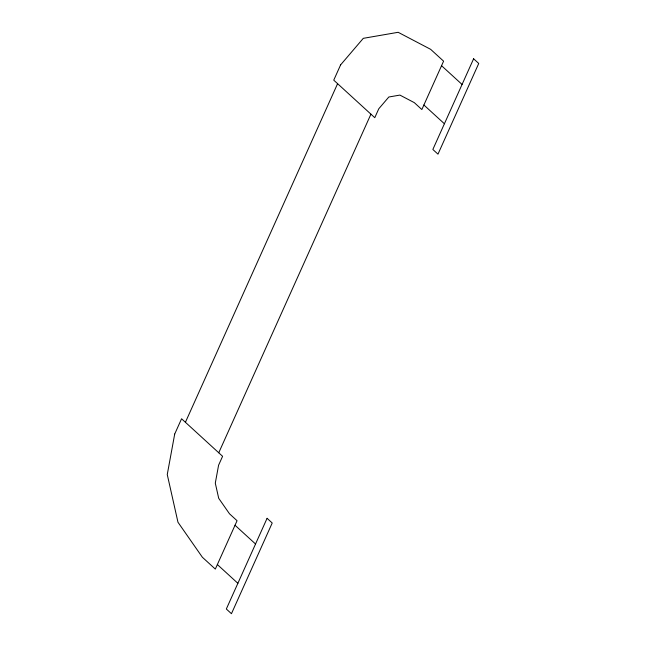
<?xml version="1.0" encoding="UTF-8"?>
<svg xmlns="http://www.w3.org/2000/svg" width="646" height="646" viewBox="0 0 646 646"><rect width="100%" height="100%" fill="white"/><g stroke="black" fill="none" stroke-linecap="round" stroke-linejoin="round"><path stroke-width="0.97" d="M185.418 422.29L337.592 83.681M218.752 452.773L370.925 114.164M441.549 65.706L462.068 84.465M423.889 105.007L444.4 123.766M235.023 525.246L255.541 544.005M217.363 564.547L237.873 583.314M174.703 434.047L167.257 474.535L177.973 522.251L202.368 557.24L215.32 569.086L237.066 520.716L229.508 513.804L218.703 498.3L215.296 483.135L218.59 465.201L222.595 456.294L181.566 418.769L174.703 434.047M340.612 64.883L333.748 80.161L374.777 117.685L378.782 108.77L388.827 97.005L399.906 95.091L414.296 102.633L421.854 109.545L443.592 61.168L430.632 49.322L398.162 32.3L363.294 38.332L340.612 64.883M267.089 518.31L226.326 609.008L231.454 613.7L272.216 523.002L267.089 518.31M473.615 58.77L432.852 149.468L437.98 154.16L478.743 63.461L473.615 58.77"/></g></svg>
